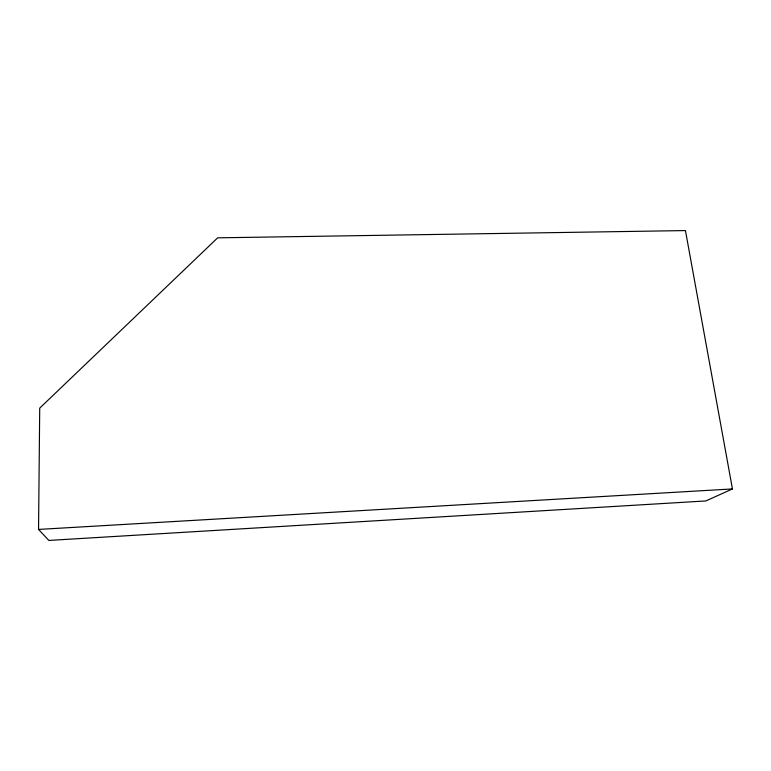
<?xml version="1.0" encoding="UTF-8"?>
<svg xmlns="http://www.w3.org/2000/svg" width="771" height="771" viewBox="0 0 771 771"><rect width="100%" height="100%" fill="white"/><g stroke="black" fill="none" stroke-linecap="round" stroke-linejoin="round"><path stroke-width="1.16" d="M38.55 529.426L39.716 408.138L217.663 237.834L685.448 230.577L732.45 488.93L705.899 500.938L48.843 540.423L38.55 529.426L732.45 488.93"/></g></svg>
